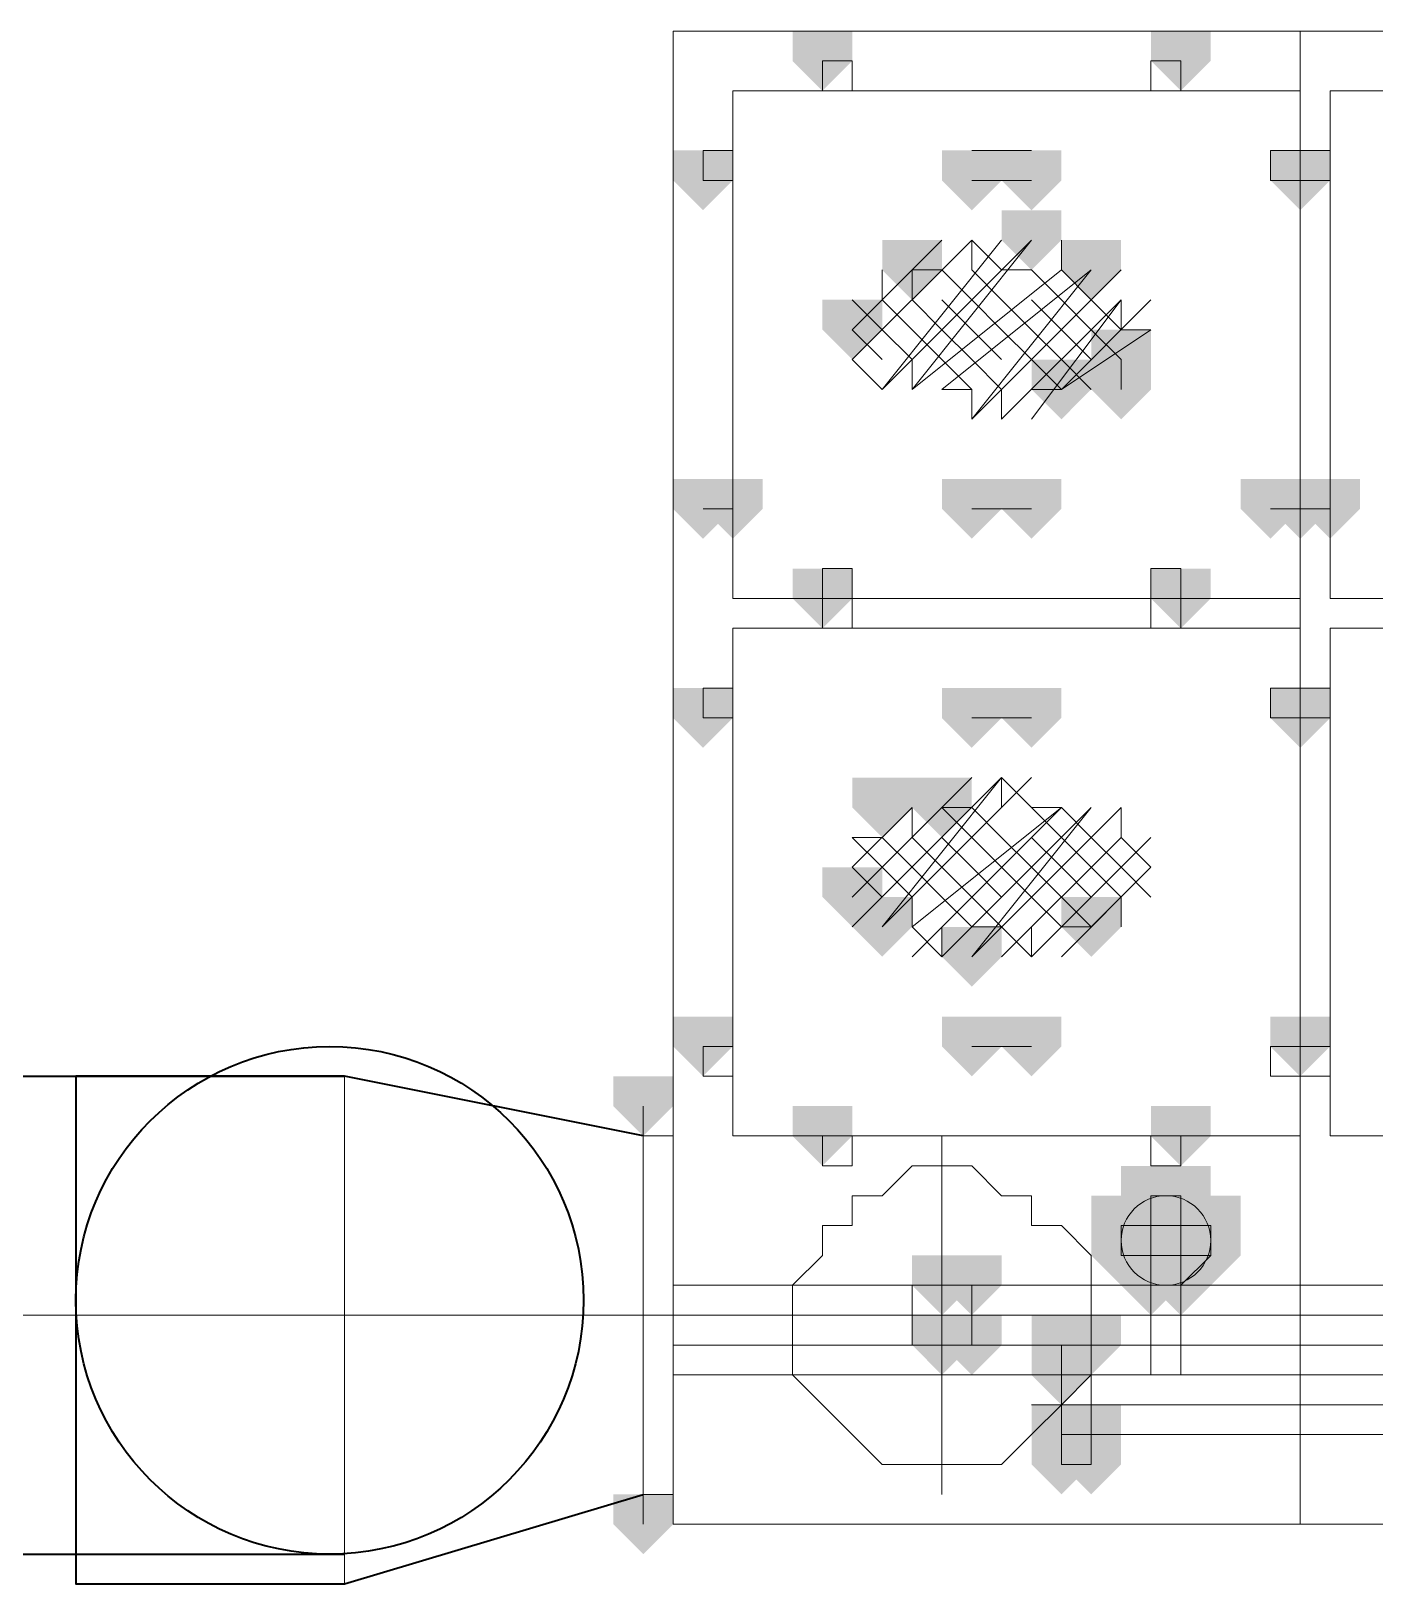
# Model space of a CAD drawing. Header units: millimetres. Extents: x 2315 to 4619, y 1334 to 1897.
# Drawn here: x 3800.874 to 3803.623, y 1516.836 to 1520.012 of the extents above; entities that cross this region are included whole.
import ezdxf

# ---------------------------------------------------------------- set-up
doc = ezdxf.new("R2010")
doc.units = ezdxf.units.MM
for name, color, linetype in [('PDF_3中心线层', 1, 'Continuous'), ('PDF_4虚线层', 2, 'Continuous'), ('PDF_5剖面线层', 2, 'Continuous'), ('PDF_中心线层', 1, 'Continuous'), ('PDF_剖面线层', 4, 'Continuous'), ('PDF_粗实线层', 7, 'Continuous'), ('PDF_细实线层', 7, 'Continuous')]:
    doc.layers.add(name, color=color, linetype=linetype)

msp = doc.modelspace()

# ---------------------------------------------------------------- hatches: boundary and pattern name
at = {"layer": 'PDF_3中心线层', "transparency": 33554559}
for points in [[(3803.2257, 1520.0125), (3803.1646, 1520.0125), (3803.1646, 1519.9514), (3803.2257, 1519.8903), (3803.2868, 1519.9514), (3803.2868, 1520.0125)], [(3803.2257, 1520.0125), (3803.1646, 1520.0125), (3803.1646, 1519.9514), (3803.2257, 1519.8903), (3803.2868, 1519.9514), (3803.2868, 1520.0125)], [(3803.47, 1519.7682), (3803.4089, 1519.7682), (3803.4089, 1519.7071), (3803.47, 1519.646), (3803.5311, 1519.7071), (3803.5311, 1519.7682)], [(3803.47, 1519.7682), (3803.4089, 1519.7682), (3803.4089, 1519.7071), (3803.47, 1519.646), (3803.5311, 1519.7071), (3803.5311, 1519.7682)], [(3802.2484, 1519.0963), (3802.1873, 1519.0963), (3802.1873, 1519.0352), (3802.2484, 1518.9741), (3802.3095, 1519.0352), (3802.3095, 1519.0963)], [(3802.2484, 1519.0963), (3802.1873, 1519.0963), (3802.1873, 1519.0352), (3802.2484, 1518.9741), (3802.3095, 1519.0352), (3802.3095, 1519.0963)], [(3803.47, 1519.0963), (3803.4089, 1519.0963), (3803.4089, 1519.0352), (3803.47, 1518.9741), (3803.5311, 1519.0352), (3803.5311, 1519.0963)], [(3803.47, 1519.0963), (3803.4089, 1519.0963), (3803.4089, 1519.0352), (3803.47, 1518.9741), (3803.5311, 1519.0352), (3803.5311, 1519.0963)], [(3803.47, 1519.0963), (3803.4089, 1519.0963), (3803.4089, 1519.0352), (3803.47, 1518.9741), (3803.5311, 1519.0352), (3803.5311, 1519.0963)], [(3803.47, 1519.0963), (3803.4089, 1519.0963), (3803.4089, 1519.0352), (3803.47, 1518.9741), (3803.5311, 1519.0352), (3803.5311, 1519.0963)], [(3803.2257, 1518.913), (3803.1646, 1518.913), (3803.1646, 1518.8519), (3803.2257, 1518.7909), (3803.2868, 1518.8519), (3803.2868, 1518.913)], [(3803.2257, 1518.913), (3803.1646, 1518.913), (3803.1646, 1518.8519), (3803.2257, 1518.7909), (3803.2868, 1518.8519), (3803.2868, 1518.913)], [(3802.2484, 1518.6687), (3802.1873, 1518.6687), (3802.1873, 1518.6076), (3802.2484, 1518.5465), (3802.3095, 1518.6076), (3802.3095, 1518.6687)], [(3802.2484, 1518.6687), (3802.1873, 1518.6687), (3802.1873, 1518.6076), (3802.2484, 1518.5465), (3802.3095, 1518.6076), (3802.3095, 1518.6687)], [(3802.2484, 1518.6687), (3802.1873, 1518.6687), (3802.1873, 1518.6076), (3802.2484, 1518.5465), (3802.3095, 1518.6076), (3802.3095, 1518.6687)], [(3802.2484, 1518.6687), (3802.1873, 1518.6687), (3802.1873, 1518.6076), (3802.2484, 1518.5465), (3802.3095, 1518.6076), (3802.3095, 1518.6687)], [(3803.47, 1518.6687), (3803.4089, 1518.6687), (3803.4089, 1518.6076), (3803.47, 1518.5465), (3803.5311, 1518.6076), (3803.5311, 1518.6687)], [(3803.47, 1518.6687), (3803.4089, 1518.6687), (3803.4089, 1518.6076), (3803.47, 1518.5465), (3803.5311, 1518.6076), (3803.5311, 1518.6687)], [(3803.47, 1518.6687), (3803.4089, 1518.6687), (3803.4089, 1518.6076), (3803.47, 1518.5465), (3803.5311, 1518.6076), (3803.5311, 1518.6687)], [(3803.47, 1518.6687), (3803.4089, 1518.6687), (3803.4089, 1518.6076), (3803.47, 1518.5465), (3803.5311, 1518.6076), (3803.5311, 1518.6687)], [(3803.47, 1517.9968), (3803.4089, 1517.9968), (3803.4089, 1517.9357), (3803.47, 1517.8746), (3803.5311, 1517.9357), (3803.5311, 1517.9968)], [(3803.47, 1517.9968), (3803.4089, 1517.9968), (3803.4089, 1517.9357), (3803.47, 1517.8746), (3803.5311, 1517.9357), (3803.5311, 1517.9968)], [(3803.2257, 1517.8136), (3803.1646, 1517.8136), (3803.1646, 1517.7525), (3803.2257, 1517.6914), (3803.2868, 1517.7525), (3803.2868, 1517.8136)], [(3803.2257, 1517.8136), (3803.1646, 1517.8136), (3803.1646, 1517.7525), (3803.2257, 1517.6914), (3803.2868, 1517.7525), (3803.2868, 1517.8136)]]:
    msp.add_hatch(color=256, dxfattribs=at).paths.add_polyline_path(points)
at = {"layer": 'PDF_4虚线层', "transparency": 33554559}
msp.add_hatch(color=256, dxfattribs=at).paths.add_polyline_path([(3803.2257, 1517.5692), (3803.1646, 1517.5692), (3803.1646, 1517.5082), (3803.2257, 1517.4471), (3803.2868, 1517.5082), (3803.2868, 1517.5692)])
at = {"layer": 'PDF_5剖面线层', "transparency": 33554559}
for points in [[(3802.9203, 1519.646), (3802.8592, 1519.646), (3802.8592, 1519.5849), (3802.9203, 1519.5238), (3802.9814, 1519.5849), (3802.9814, 1519.646)], [(3802.676, 1519.5849), (3802.6149, 1519.5849), (3802.6149, 1519.5238), (3802.676, 1519.4628), (3802.737, 1519.5238), (3802.737, 1519.5849)], [(3803.0424, 1519.5849), (3802.9814, 1519.5849), (3802.9814, 1519.5238), (3803.0424, 1519.4628), (3803.1035, 1519.5238), (3803.1035, 1519.5849)], [(3802.5538, 1519.4628), (3802.4927, 1519.4628), (3802.4927, 1519.4017), (3802.5538, 1519.3406), (3802.6149, 1519.4017), (3802.6149, 1519.4628)], [(3803.1035, 1519.4017), (3803.0424, 1519.4017), (3803.0424, 1519.3406), (3803.1035, 1519.2795), (3803.1646, 1519.3406), (3803.1646, 1519.4017)], [(3802.9814, 1519.3406), (3802.9203, 1519.3406), (3802.9203, 1519.2795), (3802.9814, 1519.2184), (3803.0424, 1519.2795), (3803.0424, 1519.3406)], [(3803.1035, 1519.3406), (3803.0424, 1519.3406), (3803.0424, 1519.2795), (3803.1035, 1519.2184), (3803.1646, 1519.2795), (3803.1646, 1519.3406)], [(3802.6149, 1518.4855), (3802.5538, 1518.4855), (3802.5538, 1518.4244), (3802.6149, 1518.3633), (3802.676, 1518.4244), (3802.676, 1518.4855)], [(3802.737, 1518.4855), (3802.676, 1518.4855), (3802.676, 1518.4244), (3802.737, 1518.3633), (3802.7981, 1518.4244), (3802.7981, 1518.4855)], [(3802.5538, 1518.3022), (3802.4927, 1518.3022), (3802.4927, 1518.2411), (3802.5538, 1518.1801), (3802.6149, 1518.2411), (3802.6149, 1518.3022)], [(3802.6149, 1518.2411), (3802.5538, 1518.2411), (3802.5538, 1518.1801), (3802.6149, 1518.119), (3802.676, 1518.1801), (3802.676, 1518.2411)], [(3803.0424, 1518.2411), (3802.9814, 1518.2411), (3802.9814, 1518.1801), (3803.0424, 1518.119), (3803.1035, 1518.1801), (3803.1035, 1518.2411)], [(3802.7981, 1518.1801), (3802.737, 1518.1801), (3802.737, 1518.119), (3802.7981, 1518.0579), (3802.8592, 1518.119), (3802.8592, 1518.1801)]]:
    msp.add_hatch(color=256, dxfattribs=at).paths.add_polyline_path(points)
at = {"layer": 'PDF_剖面线层', "transparency": 33554559}
for points in [[(3803.0424, 1517.386), (3802.9814, 1517.386), (3802.9814, 1517.3249), (3803.0424, 1517.2638), (3803.1035, 1517.3249), (3803.1035, 1517.386)], [(3803.0424, 1517.386), (3802.9814, 1517.386), (3802.9814, 1517.3249), (3803.0424, 1517.2638), (3803.1035, 1517.3249), (3803.1035, 1517.386)], [(3803.0424, 1517.2028), (3802.9814, 1517.2028), (3802.9814, 1517.1417), (3803.0424, 1517.0806), (3803.1035, 1517.1417), (3803.1035, 1517.2028)], [(3803.0424, 1517.1417), (3802.9814, 1517.1417), (3802.9814, 1517.0806), (3803.0424, 1517.0195), (3803.1035, 1517.0806), (3803.1035, 1517.1417)]]:
    msp.add_hatch(color=256, dxfattribs=at).paths.add_polyline_path(points)
at = {"layer": 'PDF_细实线层', "transparency": 33554559}
for points in [[(3802.4927, 1520.0125), (3802.4316, 1520.0125), (3802.4316, 1519.9514), (3802.4927, 1519.8903), (3802.5538, 1519.9514), (3802.5538, 1520.0125)], [(3803.2257, 1520.0125), (3803.1646, 1520.0125), (3803.1646, 1519.9514), (3803.2257, 1519.8903), (3803.2868, 1519.9514), (3803.2868, 1520.0125)], [(3802.2484, 1519.7682), (3802.1873, 1519.7682), (3802.1873, 1519.7071), (3802.2484, 1519.646), (3802.3095, 1519.7071), (3802.3095, 1519.7682)], [(3802.7981, 1519.7682), (3802.737, 1519.7682), (3802.737, 1519.7071), (3802.7981, 1519.646), (3802.8592, 1519.7071), (3802.8592, 1519.7682)], [(3802.9203, 1519.7682), (3802.8592, 1519.7682), (3802.8592, 1519.7071), (3802.9203, 1519.646), (3802.9814, 1519.7071), (3802.9814, 1519.7682)], [(3803.47, 1519.7682), (3803.4089, 1519.7682), (3803.4089, 1519.7071), (3803.47, 1519.646), (3803.5311, 1519.7071), (3803.5311, 1519.7682)], [(3802.2484, 1519.0963), (3802.1873, 1519.0963), (3802.1873, 1519.0352), (3802.2484, 1518.9741), (3802.3095, 1519.0352), (3802.3095, 1519.0963)], [(3802.2484, 1519.0963), (3802.1873, 1519.0963), (3802.1873, 1519.0352), (3802.2484, 1518.9741), (3802.3095, 1519.0352), (3802.3095, 1519.0963)], [(3802.3095, 1519.0963), (3802.2484, 1519.0963), (3802.2484, 1519.0352), (3802.3095, 1518.9741), (3802.3706, 1519.0352), (3802.3706, 1519.0963)], [(3802.7981, 1519.0963), (3802.737, 1519.0963), (3802.737, 1519.0352), (3802.7981, 1518.9741), (3802.8592, 1519.0352), (3802.8592, 1519.0963)], [(3802.9203, 1519.0963), (3802.8592, 1519.0963), (3802.8592, 1519.0352), (3802.9203, 1518.9741), (3802.9814, 1519.0352), (3802.9814, 1519.0963)], [(3803.4089, 1519.0963), (3803.3479, 1519.0963), (3803.3479, 1519.0352), (3803.4089, 1518.9741), (3803.47, 1519.0352), (3803.47, 1519.0963)], [(3803.4089, 1519.0963), (3803.3479, 1519.0963), (3803.3479, 1519.0352), (3803.4089, 1518.9741), (3803.47, 1519.0352), (3803.47, 1519.0963)], [(3803.47, 1519.0963), (3803.4089, 1519.0963), (3803.4089, 1519.0352), (3803.47, 1518.9741), (3803.5311, 1519.0352), (3803.5311, 1519.0963)], [(3803.5311, 1519.0963), (3803.47, 1519.0963), (3803.47, 1519.0352), (3803.5311, 1518.9741), (3803.5922, 1519.0352), (3803.5922, 1519.0963)], [(3803.5311, 1519.0963), (3803.47, 1519.0963), (3803.47, 1519.0352), (3803.5311, 1518.9741), (3803.5922, 1519.0352), (3803.5922, 1519.0963)], [(3802.4927, 1518.913), (3802.4316, 1518.913), (3802.4316, 1518.8519), (3802.4927, 1518.7909), (3802.5538, 1518.8519), (3802.5538, 1518.913)], [(3803.2257, 1518.913), (3803.1646, 1518.913), (3803.1646, 1518.8519), (3803.2257, 1518.7909), (3803.2868, 1518.8519), (3803.2868, 1518.913)], [(3802.2484, 1518.6687), (3802.1873, 1518.6687), (3802.1873, 1518.6076), (3802.2484, 1518.5465), (3802.3095, 1518.6076), (3802.3095, 1518.6687)], [(3802.2484, 1518.6687), (3802.1873, 1518.6687), (3802.1873, 1518.6076), (3802.2484, 1518.5465), (3802.3095, 1518.6076), (3802.3095, 1518.6687)], [(3802.7981, 1518.6687), (3802.737, 1518.6687), (3802.737, 1518.6076), (3802.7981, 1518.5465), (3802.8592, 1518.6076), (3802.8592, 1518.6687)], [(3802.9203, 1518.6687), (3802.8592, 1518.6687), (3802.8592, 1518.6076), (3802.9203, 1518.5465), (3802.9814, 1518.6076), (3802.9814, 1518.6687)], [(3803.47, 1518.6687), (3803.4089, 1518.6687), (3803.4089, 1518.6076), (3803.47, 1518.5465), (3803.5311, 1518.6076), (3803.5311, 1518.6687)], [(3802.2484, 1517.9968), (3802.1873, 1517.9968), (3802.1873, 1517.9357), (3802.2484, 1517.8746), (3802.3095, 1517.9357), (3802.3095, 1517.9968)], [(3802.7981, 1517.9968), (3802.737, 1517.9968), (3802.737, 1517.9357), (3802.7981, 1517.8746), (3802.8592, 1517.9357), (3802.8592, 1517.9968)], [(3802.9203, 1517.9968), (3802.8592, 1517.9968), (3802.8592, 1517.9357), (3802.9203, 1517.8746), (3802.9814, 1517.9357), (3802.9814, 1517.9968)], [(3803.47, 1517.9968), (3803.4089, 1517.9968), (3803.4089, 1517.9357), (3803.47, 1517.8746), (3803.5311, 1517.9357), (3803.5311, 1517.9968)], [(3802.1262, 1517.8746), (3802.0651, 1517.8746), (3802.0651, 1517.8136), (3802.1262, 1517.7525), (3802.1873, 1517.8136), (3802.1873, 1517.8746)], [(3802.1262, 1517.8746), (3802.0651, 1517.8746), (3802.0651, 1517.8136), (3802.1262, 1517.7525), (3802.1873, 1517.8136), (3802.1873, 1517.8746)], [(3802.4927, 1517.8136), (3802.4316, 1517.8136), (3802.4316, 1517.7525), (3802.4927, 1517.6914), (3802.5538, 1517.7525), (3802.5538, 1517.8136)], [(3803.2257, 1517.8136), (3803.1646, 1517.8136), (3803.1646, 1517.7525), (3803.2257, 1517.6914), (3803.2868, 1517.7525), (3803.2868, 1517.8136)], [(3803.1646, 1517.6914), (3803.1035, 1517.6914), (3803.1035, 1517.6303), (3803.1646, 1517.5692), (3803.2257, 1517.6303), (3803.2257, 1517.6914)], [(3803.2257, 1517.6914), (3803.1646, 1517.6914), (3803.1646, 1517.6303), (3803.2257, 1517.5692), (3803.2868, 1517.6303), (3803.2868, 1517.6914)], [(3803.2257, 1517.6914), (3803.1646, 1517.6914), (3803.1646, 1517.6303), (3803.2257, 1517.5692), (3803.2868, 1517.6303), (3803.2868, 1517.6914)], [(3803.2257, 1517.6914), (3803.1646, 1517.6914), (3803.1646, 1517.6303), (3803.2257, 1517.5692), (3803.2868, 1517.6303), (3803.2868, 1517.6914)], [(3803.2257, 1517.6914), (3803.1646, 1517.6914), (3803.1646, 1517.6303), (3803.2257, 1517.5692), (3803.2868, 1517.6303), (3803.2868, 1517.6914)], [(3803.1035, 1517.6303), (3803.0424, 1517.6303), (3803.0424, 1517.5692), (3803.1035, 1517.5082), (3803.1646, 1517.5692), (3803.1646, 1517.6303)], [(3803.1035, 1517.6303), (3803.0424, 1517.6303), (3803.0424, 1517.5692), (3803.1035, 1517.5082), (3803.1646, 1517.5692), (3803.1646, 1517.6303)], [(3803.1035, 1517.6303), (3803.0424, 1517.6303), (3803.0424, 1517.5692), (3803.1035, 1517.5082), (3803.1646, 1517.5692), (3803.1646, 1517.6303)], [(3803.1035, 1517.6303), (3803.0424, 1517.6303), (3803.0424, 1517.5692), (3803.1035, 1517.5082), (3803.1646, 1517.5692), (3803.1646, 1517.6303)], [(3803.1646, 1517.6303), (3803.1035, 1517.6303), (3803.1035, 1517.5692), (3803.1646, 1517.5082), (3803.2257, 1517.5692), (3803.2257, 1517.6303)], [(3803.2868, 1517.6303), (3803.2257, 1517.6303), (3803.2257, 1517.5692), (3803.2868, 1517.5082), (3803.3479, 1517.5692), (3803.3479, 1517.6303)], [(3803.2868, 1517.6303), (3803.2257, 1517.6303), (3803.2257, 1517.5692), (3803.2868, 1517.5082), (3803.3479, 1517.5692), (3803.3479, 1517.6303)], [(3803.2868, 1517.6303), (3803.2257, 1517.6303), (3803.2257, 1517.5692), (3803.2868, 1517.5082), (3803.3479, 1517.5692), (3803.3479, 1517.6303)], [(3803.2868, 1517.6303), (3803.2257, 1517.6303), (3803.2257, 1517.5692), (3803.2868, 1517.5082), (3803.3479, 1517.5692), (3803.3479, 1517.6303)], [(3803.2868, 1517.6303), (3803.2257, 1517.6303), (3803.2257, 1517.5692), (3803.2868, 1517.5082), (3803.3479, 1517.5692), (3803.3479, 1517.6303)], [(3803.2868, 1517.6303), (3803.2257, 1517.6303), (3803.2257, 1517.5692), (3803.2868, 1517.5082), (3803.3479, 1517.5692), (3803.3479, 1517.6303)], [(3803.2868, 1517.6303), (3803.2257, 1517.6303), (3803.2257, 1517.5692), (3803.2868, 1517.5082), (3803.3479, 1517.5692), (3803.3479, 1517.6303)], [(3803.1035, 1517.5692), (3803.0424, 1517.5692), (3803.0424, 1517.5082), (3803.1035, 1517.4471), (3803.1646, 1517.5082), (3803.1646, 1517.5692)], [(3803.1035, 1517.5692), (3803.0424, 1517.5692), (3803.0424, 1517.5082), (3803.1035, 1517.4471), (3803.1646, 1517.5082), (3803.1646, 1517.5692)], [(3803.1035, 1517.5692), (3803.0424, 1517.5692), (3803.0424, 1517.5082), (3803.1035, 1517.4471), (3803.1646, 1517.5082), (3803.1646, 1517.5692)], [(3803.1035, 1517.5692), (3803.0424, 1517.5692), (3803.0424, 1517.5082), (3803.1035, 1517.4471), (3803.1646, 1517.5082), (3803.1646, 1517.5692)], [(3803.1646, 1517.5692), (3803.1035, 1517.5692), (3803.1035, 1517.5082), (3803.1646, 1517.4471), (3803.2257, 1517.5082), (3803.2257, 1517.5692)], [(3803.1646, 1517.5692), (3803.1035, 1517.5692), (3803.1035, 1517.5082), (3803.1646, 1517.4471), (3803.2257, 1517.5082), (3803.2257, 1517.5692)], [(3803.1646, 1517.5692), (3803.1035, 1517.5692), (3803.1035, 1517.5082), (3803.1646, 1517.4471), (3803.2257, 1517.5082), (3803.2257, 1517.5692)], [(3803.2257, 1517.5692), (3803.1646, 1517.5692), (3803.1646, 1517.5082), (3803.2257, 1517.4471), (3803.2868, 1517.5082), (3803.2868, 1517.5692)], [(3803.2257, 1517.5692), (3803.1646, 1517.5692), (3803.1646, 1517.5082), (3803.2257, 1517.4471), (3803.2868, 1517.5082), (3803.2868, 1517.5692)], [(3803.2257, 1517.5692), (3803.1646, 1517.5692), (3803.1646, 1517.5082), (3803.2257, 1517.4471), (3803.2868, 1517.5082), (3803.2868, 1517.5692)], [(3803.2257, 1517.5692), (3803.1646, 1517.5692), (3803.1646, 1517.5082), (3803.2257, 1517.4471), (3803.2868, 1517.5082), (3803.2868, 1517.5692)], [(3803.2257, 1517.5692), (3803.1646, 1517.5692), (3803.1646, 1517.5082), (3803.2257, 1517.4471), (3803.2868, 1517.5082), (3803.2868, 1517.5692)], [(3803.2257, 1517.5692), (3803.1646, 1517.5692), (3803.1646, 1517.5082), (3803.2257, 1517.4471), (3803.2868, 1517.5082), (3803.2868, 1517.5692)], [(3803.2868, 1517.5692), (3803.2257, 1517.5692), (3803.2257, 1517.5082), (3803.2868, 1517.4471), (3803.3479, 1517.5082), (3803.3479, 1517.5692)], [(3803.2868, 1517.5692), (3803.2257, 1517.5692), (3803.2257, 1517.5082), (3803.2868, 1517.4471), (3803.3479, 1517.5082), (3803.3479, 1517.5692)], [(3803.2868, 1517.5692), (3803.2257, 1517.5692), (3803.2257, 1517.5082), (3803.2868, 1517.4471), (3803.3479, 1517.5082), (3803.3479, 1517.5692)], [(3803.2868, 1517.5692), (3803.2257, 1517.5692), (3803.2257, 1517.5082), (3803.2868, 1517.4471), (3803.3479, 1517.5082), (3803.3479, 1517.5692)], [(3803.2868, 1517.5692), (3803.2257, 1517.5692), (3803.2257, 1517.5082), (3803.2868, 1517.4471), (3803.3479, 1517.5082), (3803.3479, 1517.5692)], [(3803.2868, 1517.5692), (3803.2257, 1517.5692), (3803.2257, 1517.5082), (3803.2868, 1517.4471), (3803.3479, 1517.5082), (3803.3479, 1517.5692)], [(3803.2868, 1517.5692), (3803.2257, 1517.5692), (3803.2257, 1517.5082), (3803.2868, 1517.4471), (3803.3479, 1517.5082), (3803.3479, 1517.5692)], [(3802.737, 1517.5082), (3802.676, 1517.5082), (3802.676, 1517.4471), (3802.737, 1517.386), (3802.7981, 1517.4471), (3802.7981, 1517.5082)], [(3802.7981, 1517.5082), (3802.737, 1517.5082), (3802.737, 1517.4471), (3802.7981, 1517.386), (3802.8592, 1517.4471), (3802.8592, 1517.5082)], [(3803.1646, 1517.5082), (3803.1035, 1517.5082), (3803.1035, 1517.4471), (3803.1646, 1517.386), (3803.2257, 1517.4471), (3803.2257, 1517.5082)], [(3803.1646, 1517.5082), (3803.1035, 1517.5082), (3803.1035, 1517.4471), (3803.1646, 1517.386), (3803.2257, 1517.4471), (3803.2257, 1517.5082)], [(3803.2257, 1517.5082), (3803.1646, 1517.5082), (3803.1646, 1517.4471), (3803.2257, 1517.386), (3803.2868, 1517.4471), (3803.2868, 1517.5082)], [(3803.2257, 1517.5082), (3803.1646, 1517.5082), (3803.1646, 1517.4471), (3803.2257, 1517.386), (3803.2868, 1517.4471), (3803.2868, 1517.5082)], [(3803.2257, 1517.5082), (3803.1646, 1517.5082), (3803.1646, 1517.4471), (3803.2257, 1517.386), (3803.2868, 1517.4471), (3803.2868, 1517.5082)], [(3803.2257, 1517.5082), (3803.1646, 1517.5082), (3803.1646, 1517.4471), (3803.2257, 1517.386), (3803.2868, 1517.4471), (3803.2868, 1517.5082)], [(3803.2257, 1517.5082), (3803.1646, 1517.5082), (3803.1646, 1517.4471), (3803.2257, 1517.386), (3803.2868, 1517.4471), (3803.2868, 1517.5082)], [(3802.737, 1517.386), (3802.676, 1517.386), (3802.676, 1517.3249), (3802.737, 1517.2638), (3802.7981, 1517.3249), (3802.7981, 1517.386)], [(3802.7981, 1517.386), (3802.737, 1517.386), (3802.737, 1517.3249), (3802.7981, 1517.2638), (3802.8592, 1517.3249), (3802.8592, 1517.386)], [(3802.9814, 1517.386), (3802.9203, 1517.386), (3802.9203, 1517.3249), (3802.9814, 1517.2638), (3803.0424, 1517.3249), (3803.0424, 1517.386)], [(3802.9814, 1517.386), (3802.9203, 1517.386), (3802.9203, 1517.3249), (3802.9814, 1517.2638), (3803.0424, 1517.3249), (3803.0424, 1517.386)], [(3802.9814, 1517.386), (3802.9203, 1517.386), (3802.9203, 1517.3249), (3802.9814, 1517.2638), (3803.0424, 1517.3249), (3803.0424, 1517.386)], [(3802.9814, 1517.386), (3802.9203, 1517.386), (3802.9203, 1517.3249), (3802.9814, 1517.2638), (3803.0424, 1517.3249), (3803.0424, 1517.386)], [(3802.9814, 1517.386), (3802.9203, 1517.386), (3802.9203, 1517.3249), (3802.9814, 1517.2638), (3803.0424, 1517.3249), (3803.0424, 1517.386)], [(3802.9814, 1517.386), (3802.9203, 1517.386), (3802.9203, 1517.3249), (3802.9814, 1517.2638), (3803.0424, 1517.3249), (3803.0424, 1517.386)], [(3802.9814, 1517.386), (3802.9203, 1517.386), (3802.9203, 1517.3249), (3802.9814, 1517.2638), (3803.0424, 1517.3249), (3803.0424, 1517.386)], [(3802.9814, 1517.386), (3802.9203, 1517.386), (3802.9203, 1517.3249), (3802.9814, 1517.2638), (3803.0424, 1517.3249), (3803.0424, 1517.386)], [(3802.9814, 1517.386), (3802.9203, 1517.386), (3802.9203, 1517.3249), (3802.9814, 1517.2638), (3803.0424, 1517.3249), (3803.0424, 1517.386)], [(3802.9814, 1517.386), (3802.9203, 1517.386), (3802.9203, 1517.3249), (3802.9814, 1517.2638), (3803.0424, 1517.3249), (3803.0424, 1517.386)], [(3802.9814, 1517.386), (3802.9203, 1517.386), (3802.9203, 1517.3249), (3802.9814, 1517.2638), (3803.0424, 1517.3249), (3803.0424, 1517.386)], [(3802.9814, 1517.386), (3802.9203, 1517.386), (3802.9203, 1517.3249), (3802.9814, 1517.2638), (3803.0424, 1517.3249), (3803.0424, 1517.386)], [(3802.9814, 1517.386), (3802.9203, 1517.386), (3802.9203, 1517.3249), (3802.9814, 1517.2638), (3803.0424, 1517.3249), (3803.0424, 1517.386)], [(3802.9814, 1517.386), (3802.9203, 1517.386), (3802.9203, 1517.3249), (3802.9814, 1517.2638), (3803.0424, 1517.3249), (3803.0424, 1517.386)], [(3802.9814, 1517.386), (3802.9203, 1517.386), (3802.9203, 1517.3249), (3802.9814, 1517.2638), (3803.0424, 1517.3249), (3803.0424, 1517.386)], [(3802.9814, 1517.386), (3802.9203, 1517.386), (3802.9203, 1517.3249), (3802.9814, 1517.2638), (3803.0424, 1517.3249), (3803.0424, 1517.386)], [(3802.9814, 1517.386), (3802.9203, 1517.386), (3802.9203, 1517.3249), (3802.9814, 1517.2638), (3803.0424, 1517.3249), (3803.0424, 1517.386)], [(3802.9814, 1517.386), (3802.9203, 1517.386), (3802.9203, 1517.3249), (3802.9814, 1517.2638), (3803.0424, 1517.3249), (3803.0424, 1517.386)], [(3802.9814, 1517.386), (3802.9203, 1517.386), (3802.9203, 1517.3249), (3802.9814, 1517.2638), (3803.0424, 1517.3249), (3803.0424, 1517.386)], [(3802.9814, 1517.386), (3802.9203, 1517.386), (3802.9203, 1517.3249), (3802.9814, 1517.2638), (3803.0424, 1517.3249), (3803.0424, 1517.386)], [(3802.9814, 1517.386), (3802.9203, 1517.386), (3802.9203, 1517.3249), (3802.9814, 1517.2638), (3803.0424, 1517.3249), (3803.0424, 1517.386)], [(3802.9814, 1517.386), (3802.9203, 1517.386), (3802.9203, 1517.3249), (3802.9814, 1517.2638), (3803.0424, 1517.3249), (3803.0424, 1517.386)], [(3802.9814, 1517.386), (3802.9203, 1517.386), (3802.9203, 1517.3249), (3802.9814, 1517.2638), (3803.0424, 1517.3249), (3803.0424, 1517.386)], [(3802.9814, 1517.386), (3802.9203, 1517.386), (3802.9203, 1517.3249), (3802.9814, 1517.2638), (3803.0424, 1517.3249), (3803.0424, 1517.386)], [(3802.9814, 1517.386), (3802.9203, 1517.386), (3802.9203, 1517.3249), (3802.9814, 1517.2638), (3803.0424, 1517.3249), (3803.0424, 1517.386)], [(3802.9814, 1517.386), (3802.9203, 1517.386), (3802.9203, 1517.3249), (3802.9814, 1517.2638), (3803.0424, 1517.3249), (3803.0424, 1517.386)], [(3802.9814, 1517.386), (3802.9203, 1517.386), (3802.9203, 1517.3249), (3802.9814, 1517.2638), (3803.0424, 1517.3249), (3803.0424, 1517.386)], [(3802.9814, 1517.386), (3802.9203, 1517.386), (3802.9203, 1517.3249), (3802.9814, 1517.2638), (3803.0424, 1517.3249), (3803.0424, 1517.386)], [(3802.9814, 1517.386), (3802.9203, 1517.386), (3802.9203, 1517.3249), (3802.9814, 1517.2638), (3803.0424, 1517.3249), (3803.0424, 1517.386)], [(3803.0424, 1517.386), (3802.9814, 1517.386), (3802.9814, 1517.3249), (3803.0424, 1517.2638), (3803.1035, 1517.3249), (3803.1035, 1517.386)], [(3803.0424, 1517.386), (3802.9814, 1517.386), (3802.9814, 1517.3249), (3803.0424, 1517.2638), (3803.1035, 1517.3249), (3803.1035, 1517.386)], [(3803.0424, 1517.386), (3802.9814, 1517.386), (3802.9814, 1517.3249), (3803.0424, 1517.2638), (3803.1035, 1517.3249), (3803.1035, 1517.386)], [(3803.0424, 1517.386), (3802.9814, 1517.386), (3802.9814, 1517.3249), (3803.0424, 1517.2638), (3803.1035, 1517.3249), (3803.1035, 1517.386)], [(3803.0424, 1517.386), (3802.9814, 1517.386), (3802.9814, 1517.3249), (3803.0424, 1517.2638), (3803.1035, 1517.3249), (3803.1035, 1517.386)], [(3803.0424, 1517.386), (3802.9814, 1517.386), (3802.9814, 1517.3249), (3803.0424, 1517.2638), (3803.1035, 1517.3249), (3803.1035, 1517.386)], [(3803.0424, 1517.386), (3802.9814, 1517.386), (3802.9814, 1517.3249), (3803.0424, 1517.2638), (3803.1035, 1517.3249), (3803.1035, 1517.386)], [(3803.0424, 1517.386), (3802.9814, 1517.386), (3802.9814, 1517.3249), (3803.0424, 1517.2638), (3803.1035, 1517.3249), (3803.1035, 1517.386)], [(3803.0424, 1517.386), (3802.9814, 1517.386), (3802.9814, 1517.3249), (3803.0424, 1517.2638), (3803.1035, 1517.3249), (3803.1035, 1517.386)], [(3803.0424, 1517.386), (3802.9814, 1517.386), (3802.9814, 1517.3249), (3803.0424, 1517.2638), (3803.1035, 1517.3249), (3803.1035, 1517.386)], [(3803.0424, 1517.386), (3802.9814, 1517.386), (3802.9814, 1517.3249), (3803.0424, 1517.2638), (3803.1035, 1517.3249), (3803.1035, 1517.386)], [(3803.0424, 1517.386), (3802.9814, 1517.386), (3802.9814, 1517.3249), (3803.0424, 1517.2638), (3803.1035, 1517.3249), (3803.1035, 1517.386)], [(3803.0424, 1517.386), (3802.9814, 1517.386), (3802.9814, 1517.3249), (3803.0424, 1517.2638), (3803.1035, 1517.3249), (3803.1035, 1517.386)], [(3803.0424, 1517.386), (3802.9814, 1517.386), (3802.9814, 1517.3249), (3803.0424, 1517.2638), (3803.1035, 1517.3249), (3803.1035, 1517.386)], [(3803.0424, 1517.386), (3802.9814, 1517.386), (3802.9814, 1517.3249), (3803.0424, 1517.2638), (3803.1035, 1517.3249), (3803.1035, 1517.386)], [(3803.0424, 1517.386), (3802.9814, 1517.386), (3802.9814, 1517.3249), (3803.0424, 1517.2638), (3803.1035, 1517.3249), (3803.1035, 1517.386)], [(3803.0424, 1517.386), (3802.9814, 1517.386), (3802.9814, 1517.3249), (3803.0424, 1517.2638), (3803.1035, 1517.3249), (3803.1035, 1517.386)], [(3803.0424, 1517.386), (3802.9814, 1517.386), (3802.9814, 1517.3249), (3803.0424, 1517.2638), (3803.1035, 1517.3249), (3803.1035, 1517.386)], [(3803.0424, 1517.386), (3802.9814, 1517.386), (3802.9814, 1517.3249), (3803.0424, 1517.2638), (3803.1035, 1517.3249), (3803.1035, 1517.386)], [(3802.9814, 1517.3249), (3802.9203, 1517.3249), (3802.9203, 1517.2638), (3802.9814, 1517.2028), (3803.0424, 1517.2638), (3803.0424, 1517.3249)], [(3802.9814, 1517.3249), (3802.9203, 1517.3249), (3802.9203, 1517.2638), (3802.9814, 1517.2028), (3803.0424, 1517.2638), (3803.0424, 1517.3249)], [(3802.9814, 1517.3249), (3802.9203, 1517.3249), (3802.9203, 1517.2638), (3802.9814, 1517.2028), (3803.0424, 1517.2638), (3803.0424, 1517.3249)], [(3802.9814, 1517.3249), (3802.9203, 1517.3249), (3802.9203, 1517.2638), (3802.9814, 1517.2028), (3803.0424, 1517.2638), (3803.0424, 1517.3249)], [(3802.9814, 1517.3249), (3802.9203, 1517.3249), (3802.9203, 1517.2638), (3802.9814, 1517.2028), (3803.0424, 1517.2638), (3803.0424, 1517.3249)], [(3802.9814, 1517.3249), (3802.9203, 1517.3249), (3802.9203, 1517.2638), (3802.9814, 1517.2028), (3803.0424, 1517.2638), (3803.0424, 1517.3249)], [(3802.9814, 1517.2028), (3802.9203, 1517.2028), (3802.9203, 1517.1417), (3802.9814, 1517.0806), (3803.0424, 1517.1417), (3803.0424, 1517.2028)], [(3802.9814, 1517.2028), (3802.9203, 1517.2028), (3802.9203, 1517.1417), (3802.9814, 1517.0806), (3803.0424, 1517.1417), (3803.0424, 1517.2028)], [(3802.9814, 1517.2028), (3802.9203, 1517.2028), (3802.9203, 1517.1417), (3802.9814, 1517.0806), (3803.0424, 1517.1417), (3803.0424, 1517.2028)], [(3802.9814, 1517.2028), (3802.9203, 1517.2028), (3802.9203, 1517.1417), (3802.9814, 1517.0806), (3803.0424, 1517.1417), (3803.0424, 1517.2028)], [(3802.9814, 1517.2028), (3802.9203, 1517.2028), (3802.9203, 1517.1417), (3802.9814, 1517.0806), (3803.0424, 1517.1417), (3803.0424, 1517.2028)], [(3802.9814, 1517.2028), (3802.9203, 1517.2028), (3802.9203, 1517.1417), (3802.9814, 1517.0806), (3803.0424, 1517.1417), (3803.0424, 1517.2028)], [(3802.9814, 1517.2028), (3802.9203, 1517.2028), (3802.9203, 1517.1417), (3802.9814, 1517.0806), (3803.0424, 1517.1417), (3803.0424, 1517.2028)], [(3802.9814, 1517.2028), (3802.9203, 1517.2028), (3802.9203, 1517.1417), (3802.9814, 1517.0806), (3803.0424, 1517.1417), (3803.0424, 1517.2028)], [(3802.9814, 1517.2028), (3802.9203, 1517.2028), (3802.9203, 1517.1417), (3802.9814, 1517.0806), (3803.0424, 1517.1417), (3803.0424, 1517.2028)], [(3802.9814, 1517.2028), (3802.9203, 1517.2028), (3802.9203, 1517.1417), (3802.9814, 1517.0806), (3803.0424, 1517.1417), (3803.0424, 1517.2028)], [(3802.9814, 1517.2028), (3802.9203, 1517.2028), (3802.9203, 1517.1417), (3802.9814, 1517.0806), (3803.0424, 1517.1417), (3803.0424, 1517.2028)], [(3802.9814, 1517.2028), (3802.9203, 1517.2028), (3802.9203, 1517.1417), (3802.9814, 1517.0806), (3803.0424, 1517.1417), (3803.0424, 1517.2028)], [(3802.9814, 1517.2028), (3802.9203, 1517.2028), (3802.9203, 1517.1417), (3802.9814, 1517.0806), (3803.0424, 1517.1417), (3803.0424, 1517.2028)], [(3802.9814, 1517.2028), (3802.9203, 1517.2028), (3802.9203, 1517.1417), (3802.9814, 1517.0806), (3803.0424, 1517.1417), (3803.0424, 1517.2028)], [(3802.9814, 1517.2028), (3802.9203, 1517.2028), (3802.9203, 1517.1417), (3802.9814, 1517.0806), (3803.0424, 1517.1417), (3803.0424, 1517.2028)], [(3802.9814, 1517.2028), (3802.9203, 1517.2028), (3802.9203, 1517.1417), (3802.9814, 1517.0806), (3803.0424, 1517.1417), (3803.0424, 1517.2028)], [(3802.9814, 1517.2028), (3802.9203, 1517.2028), (3802.9203, 1517.1417), (3802.9814, 1517.0806), (3803.0424, 1517.1417), (3803.0424, 1517.2028)], [(3802.9814, 1517.2028), (3802.9203, 1517.2028), (3802.9203, 1517.1417), (3802.9814, 1517.0806), (3803.0424, 1517.1417), (3803.0424, 1517.2028)], [(3802.9814, 1517.2028), (3802.9203, 1517.2028), (3802.9203, 1517.1417), (3802.9814, 1517.0806), (3803.0424, 1517.1417), (3803.0424, 1517.2028)], [(3802.9814, 1517.2028), (3802.9203, 1517.2028), (3802.9203, 1517.1417), (3802.9814, 1517.0806), (3803.0424, 1517.1417), (3803.0424, 1517.2028)], [(3802.9814, 1517.2028), (3802.9203, 1517.2028), (3802.9203, 1517.1417), (3802.9814, 1517.0806), (3803.0424, 1517.1417), (3803.0424, 1517.2028)], [(3802.9814, 1517.2028), (3802.9203, 1517.2028), (3802.9203, 1517.1417), (3802.9814, 1517.0806), (3803.0424, 1517.1417), (3803.0424, 1517.2028)], [(3802.9814, 1517.2028), (3802.9203, 1517.2028), (3802.9203, 1517.1417), (3802.9814, 1517.0806), (3803.0424, 1517.1417), (3803.0424, 1517.2028)], [(3802.9814, 1517.2028), (3802.9203, 1517.2028), (3802.9203, 1517.1417), (3802.9814, 1517.0806), (3803.0424, 1517.1417), (3803.0424, 1517.2028)], [(3802.9814, 1517.2028), (3802.9203, 1517.2028), (3802.9203, 1517.1417), (3802.9814, 1517.0806), (3803.0424, 1517.1417), (3803.0424, 1517.2028)], [(3802.9814, 1517.2028), (3802.9203, 1517.2028), (3802.9203, 1517.1417), (3802.9814, 1517.0806), (3803.0424, 1517.1417), (3803.0424, 1517.2028)], [(3802.9814, 1517.2028), (3802.9203, 1517.2028), (3802.9203, 1517.1417), (3802.9814, 1517.0806), (3803.0424, 1517.1417), (3803.0424, 1517.2028)], [(3803.0424, 1517.2028), (3802.9814, 1517.2028), (3802.9814, 1517.1417), (3803.0424, 1517.0806), (3803.1035, 1517.1417), (3803.1035, 1517.2028)], [(3803.0424, 1517.2028), (3802.9814, 1517.2028), (3802.9814, 1517.1417), (3803.0424, 1517.0806), (3803.1035, 1517.1417), (3803.1035, 1517.2028)], [(3803.0424, 1517.2028), (3802.9814, 1517.2028), (3802.9814, 1517.1417), (3803.0424, 1517.0806), (3803.1035, 1517.1417), (3803.1035, 1517.2028)], [(3803.0424, 1517.2028), (3802.9814, 1517.2028), (3802.9814, 1517.1417), (3803.0424, 1517.0806), (3803.1035, 1517.1417), (3803.1035, 1517.2028)], [(3803.0424, 1517.2028), (3802.9814, 1517.2028), (3802.9814, 1517.1417), (3803.0424, 1517.0806), (3803.1035, 1517.1417), (3803.1035, 1517.2028)], [(3803.0424, 1517.2028), (3802.9814, 1517.2028), (3802.9814, 1517.1417), (3803.0424, 1517.0806), (3803.1035, 1517.1417), (3803.1035, 1517.2028)], [(3803.0424, 1517.2028), (3802.9814, 1517.2028), (3802.9814, 1517.1417), (3803.0424, 1517.0806), (3803.1035, 1517.1417), (3803.1035, 1517.2028)], [(3803.0424, 1517.2028), (3802.9814, 1517.2028), (3802.9814, 1517.1417), (3803.0424, 1517.0806), (3803.1035, 1517.1417), (3803.1035, 1517.2028)], [(3803.0424, 1517.2028), (3802.9814, 1517.2028), (3802.9814, 1517.1417), (3803.0424, 1517.0806), (3803.1035, 1517.1417), (3803.1035, 1517.2028)], [(3802.9814, 1517.1417), (3802.9203, 1517.1417), (3802.9203, 1517.0806), (3802.9814, 1517.0195), (3803.0424, 1517.0806), (3803.0424, 1517.1417)], [(3802.9814, 1517.1417), (3802.9203, 1517.1417), (3802.9203, 1517.0806), (3802.9814, 1517.0195), (3803.0424, 1517.0806), (3803.0424, 1517.1417)], [(3802.9814, 1517.1417), (3802.9203, 1517.1417), (3802.9203, 1517.0806), (3802.9814, 1517.0195), (3803.0424, 1517.0806), (3803.0424, 1517.1417)], [(3802.9814, 1517.1417), (3802.9203, 1517.1417), (3802.9203, 1517.0806), (3802.9814, 1517.0195), (3803.0424, 1517.0806), (3803.0424, 1517.1417)], [(3802.9814, 1517.1417), (3802.9203, 1517.1417), (3802.9203, 1517.0806), (3802.9814, 1517.0195), (3803.0424, 1517.0806), (3803.0424, 1517.1417)], [(3803.0424, 1517.1417), (3802.9814, 1517.1417), (3802.9814, 1517.0806), (3803.0424, 1517.0195), (3803.1035, 1517.0806), (3803.1035, 1517.1417)], [(3803.0424, 1517.1417), (3802.9814, 1517.1417), (3802.9814, 1517.0806), (3803.0424, 1517.0195), (3803.1035, 1517.0806), (3803.1035, 1517.1417)], [(3803.0424, 1517.1417), (3802.9814, 1517.1417), (3802.9814, 1517.0806), (3803.0424, 1517.0195), (3803.1035, 1517.0806), (3803.1035, 1517.1417)], [(3803.0424, 1517.1417), (3802.9814, 1517.1417), (3802.9814, 1517.0806), (3803.0424, 1517.0195), (3803.1035, 1517.0806), (3803.1035, 1517.1417)], [(3803.0424, 1517.1417), (3802.9814, 1517.1417), (3802.9814, 1517.0806), (3803.0424, 1517.0195), (3803.1035, 1517.0806), (3803.1035, 1517.1417)], [(3802.1262, 1517.0195), (3802.0651, 1517.0195), (3802.0651, 1516.9584), (3802.1262, 1516.8973), (3802.1873, 1516.9584), (3802.1873, 1517.0195)], [(3802.1262, 1517.0195), (3802.0651, 1517.0195), (3802.0651, 1516.9584), (3802.1262, 1516.8973), (3802.1873, 1516.9584), (3802.1873, 1517.0195)]]:
    msp.add_hatch(color=256, dxfattribs=at).paths.add_polyline_path(points)

# ---------------------------------------------------------------- linework, layer by layer
at = {"layer": 'PDF_3中心线层', "lineweight": 18}
for points in [[(3802.4927, 1519.9514), (3802.4927, 1519.8903), (3802.4927, 1519.9514), (3802.5538, 1519.9514)], [(3803.2257, 1519.9514), (3803.2257, 1519.8903)], [(3802.2484, 1519.7071), (3802.3095, 1519.7071), (3802.2484, 1519.7071), (3802.2484, 1519.7682)], [(3803.47, 1519.7682), (3803.47, 1519.7071)], [(3802.2484, 1519.0352), (3802.3095, 1519.0352)], [(3802.4927, 1518.7909), (3802.4927, 1518.8519), (3802.5538, 1518.8519), (3802.4927, 1518.8519)], [(3803.2257, 1518.7909), (3803.2257, 1518.8519)], [(3802.2484, 1518.6076), (3802.3095, 1518.6076)], [(3802.2484, 1518.6076), (3802.3095, 1518.6076)], [(3802.2484, 1517.9357), (3802.2484, 1517.8746), (3802.2484, 1517.9357), (3802.3095, 1517.9357)], [(3803.47, 1517.9357), (3803.47, 1517.8746)], [(3802.4927, 1517.6914), (3802.4927, 1517.7525), (3802.5538, 1517.7525), (3802.4927, 1517.7525)], [(3803.2257, 1517.6914), (3803.2257, 1517.7525)], [(3803.2257, 1517.6303), (3803.1646, 1517.6303), (3803.1646, 1517.5692), (3803.1035, 1517.5692), (3803.1035, 1517.5082), (3803.1646, 1517.5082), (3803.1646, 1517.4471), (3803.2257, 1517.4471), (3803.2868, 1517.5082), (3803.2868, 1517.5692), (3803.2257, 1517.5692)], [(3802.737, 1517.4471), (3802.7981, 1517.4471), (3802.7981, 1517.3249), (3802.737, 1517.3249)]]:
    msp.add_lwpolyline(points, close=True, dxfattribs=at)
for points in [[(3802.737, 1517.7525), (3802.737, 1517.0195)], [(3803.2257, 1517.6303), (3803.2257, 1517.2638)], [(3803.2868, 1517.5082), (3803.1035, 1517.5082)], [(3803.2257, 1517.5082), (3803.1646, 1517.5082)], [(3798.3392, 1517.386), (3803.1035, 1517.386)], [(3802.9203, 1517.2028), (3810.983, 1517.2028), (3811.0441, 1517.2028), (3811.0441, 1517.2638), (3811.1052, 1517.2638), (3811.1052, 1517.3249), (3811.1052, 1517.386)], [(3802.9814, 1517.3249), (3803.0424, 1517.3249)], [(3802.9814, 1517.1417), (3803.0424, 1517.1417)]]:
    msp.add_lwpolyline(points, dxfattribs=at)
at = {"layer": 'PDF_4虚线层', "lineweight": 18}
for points in [[(3803.47, 1520.0125), (3803.47, 1516.9584)], [(3802.1873, 1517.386), (3810.8608, 1517.386)], [(3802.1873, 1517.3249), (3810.8608, 1517.3249)]]:
    msp.add_lwpolyline(points, dxfattribs=at)
msp.add_lwpolyline([(3802.737, 1517.6914), (3802.676, 1517.6914), (3802.6149, 1517.6303), (3802.5538, 1517.6303), (3802.5538, 1517.5692), (3802.4927, 1517.5692), (3802.4927, 1517.5082), (3802.4316, 1517.4471), (3802.4316, 1517.386), (3802.4316, 1517.3249), (3802.4316, 1517.2638), (3802.4927, 1517.2028), (3802.5538, 1517.1417), (3802.6149, 1517.0806), (3802.676, 1517.0806), (3802.737, 1517.0806), (3802.7981, 1517.0806), (3802.8592, 1517.0806), (3802.9203, 1517.1417), (3802.9814, 1517.2028), (3803.0424, 1517.2638), (3803.0424, 1517.3249), (3803.0424, 1517.386), (3803.0424, 1517.4471), (3803.0424, 1517.5082), (3802.9814, 1517.5692), (3802.9203, 1517.5692), (3802.9203, 1517.6303), (3802.8592, 1517.6303), (3802.7981, 1517.6914)], close=True, dxfattribs=at)
at = {"layer": 'PDF_5剖面线层', "lineweight": 13}
for points in [[(3802.9203, 1519.2184), (3803.1035, 1519.4628), (3802.8592, 1519.2184), (3802.8592, 1519.2795), (3802.7981, 1519.3406), (3802.737, 1519.4017), (3802.676, 1519.4628), (3802.676, 1519.5238), (3802.5538, 1519.4017), (3802.737, 1519.5849)], [(3802.5538, 1519.3406), (3802.7981, 1519.5849), (3802.5538, 1519.3406)], [(3802.8592, 1519.5849), (3802.6149, 1519.2795), (3802.9203, 1519.5849), (3802.676, 1519.2795), (3802.9814, 1519.5238)], [(3803.1035, 1519.2795), (3803.1035, 1519.3406), (3803.0424, 1519.4017), (3802.9814, 1519.4628), (3802.9203, 1519.5238), (3802.8592, 1519.5238), (3802.7981, 1519.5849), (3802.7981, 1519.5238), (3802.8592, 1519.4628), (3802.9203, 1519.4017), (3802.9814, 1519.3406), (3803.0424, 1519.2795)], [(3803.1646, 1519.4628), (3802.9814, 1519.2795), (3803.1646, 1519.4017), (3803.1035, 1519.4017), (3803.0424, 1519.4628), (3802.9814, 1519.5238), (3802.9814, 1519.5849)], [(3802.7981, 1519.2795), (3802.737, 1519.3406), (3802.676, 1519.4017), (3802.6149, 1519.4628), (3802.6149, 1519.5238)], [(3802.676, 1519.5238), (3802.737, 1519.5238), (3802.7981, 1519.4628), (3802.8592, 1519.4017), (3802.9203, 1519.3406), (3802.9814, 1519.2795), (3802.9203, 1519.2795)], [(3802.7981, 1519.2184), (3802.7981, 1519.2795), (3802.737, 1519.2795), (3803.0424, 1519.5238), (3802.7981, 1519.2184), (3803.1035, 1519.5238)], [(3802.676, 1519.2795), (3802.676, 1519.3406), (3802.6149, 1519.4017), (3802.5538, 1519.4628)], [(3802.8592, 1519.3406), (3802.7981, 1519.4017), (3802.737, 1519.4628)], [(3803.0424, 1519.3406), (3802.9814, 1519.4017), (3802.9203, 1519.4628)], [(3803.1035, 1519.4017), (3803.1035, 1519.4628)], [(3802.6149, 1519.3406), (3802.5538, 1519.4017)], [(3802.6149, 1519.2795), (3802.5538, 1519.3406)], [(3802.9814, 1518.119), (3803.1646, 1518.3022), (3803.0424, 1518.1801), (3802.9814, 1518.1801), (3802.9203, 1518.2411), (3802.8592, 1518.3022), (3802.7981, 1518.3633), (3802.737, 1518.4244), (3802.5538, 1518.2411), (3802.7981, 1518.4855)], [(3802.5538, 1518.1801), (3802.8592, 1518.4855), (3802.6149, 1518.1801), (3802.9203, 1518.4855)], [(3802.8592, 1518.4244), (3802.8592, 1518.4855), (3802.9203, 1518.4244)], [(3802.6149, 1518.2411), (3802.5538, 1518.3022), (3802.676, 1518.4244), (3802.676, 1518.3633), (3802.737, 1518.3022), (3802.7981, 1518.2411), (3802.8592, 1518.1801), (3802.9203, 1518.119), (3803.1646, 1518.3633)], [(3803.1035, 1518.3633), (3803.1035, 1518.4244), (3802.7981, 1518.119), (3803.0424, 1518.4244), (3802.737, 1518.119), (3802.676, 1518.1801), (3802.9814, 1518.4244), (3802.676, 1518.119)], [(3803.0424, 1518.1801), (3802.9814, 1518.2411), (3802.9203, 1518.3022), (3802.8592, 1518.3633), (3802.7981, 1518.4244), (3802.737, 1518.4244)], [(3803.1646, 1518.2411), (3803.1035, 1518.3022), (3803.0424, 1518.3633), (3802.9814, 1518.4244), (3802.9203, 1518.4244), (3802.9814, 1518.3633), (3803.0424, 1518.3022), (3803.1035, 1518.2411), (3803.1035, 1518.1801), (3803.1035, 1518.2411)], [(3802.676, 1518.1801), (3802.676, 1518.2411), (3802.6149, 1518.3022), (3802.5538, 1518.3633), (3802.6149, 1518.3633), (3802.676, 1518.3022), (3802.737, 1518.2411), (3802.7981, 1518.1801), (3802.8592, 1518.1801)], [(3802.8592, 1518.2411), (3802.7981, 1518.3022), (3802.737, 1518.3633)], [(3802.8592, 1518.119), (3803.1035, 1518.3633), (3803.1646, 1518.3022)], [(3803.0424, 1518.2411), (3802.9814, 1518.3022), (3802.9203, 1518.3633)], [(3802.737, 1518.119), (3802.737, 1518.1801)], [(3802.9203, 1518.119), (3802.9203, 1518.1801)]]:
    msp.add_lwpolyline(points, dxfattribs=at)
at = {"layer": 'PDF_中心线层', "lineweight": 18}
msp.add_lwpolyline([(3801.5154, 1517.8746), (3801.5154, 1516.8363)], dxfattribs=at)
at = {"layer": 'PDF_剖面线层', "lineweight": 0}
for points in [[(3803.2257, 1517.6303), (3803.2257, 1517.6303)], [(3803.1035, 1517.5692), (3803.1035, 1517.5692)], [(3803.2868, 1517.5692), (3803.2868, 1517.5692)], [(3803.1035, 1517.5082), (3803.1035, 1517.5082)], [(3803.2868, 1517.5082), (3803.2868, 1517.5082)], [(3803.2257, 1517.4471), (3803.2257, 1517.4471)]]:
    msp.add_lwpolyline(points, dxfattribs=at)
at = {"layer": 'PDF_粗实线层', "lineweight": 35}
for points in [[(3800.1716, 1517.8746), (3800.3549, 1517.8746), (3801.5154, 1517.8746)], [(3800.5381, 1517.8746), (3800.5381, 1516.8973), (3800.3549, 1516.8973), (3801.5154, 1516.8973)], [(3802.1262, 1517.7525), (3801.5154, 1517.8746), (3800.9657, 1517.8746), (3800.9657, 1516.8363), (3801.5154, 1516.8363), (3802.1262, 1517.0195)]]:
    msp.add_lwpolyline(points, dxfattribs=at)
msp.add_circle((3801.4849, 1517.4165), 0.5192, dxfattribs=at)
at = {"layer": 'PDF_细实线层', "lineweight": 18}
for points in [[(3810.8608, 1517.1417), (3810.8608, 1516.9584), (3802.1873, 1516.9584), (3802.1873, 1520.0125), (3810.8608, 1520.0125), (3810.8608, 1517.2638), (3802.1873, 1517.2638)], [(3802.7981, 1519.7682), (3802.9203, 1519.7682)], [(3802.9203, 1519.7071), (3802.7981, 1519.7071)], [(3802.7981, 1519.0352), (3802.9203, 1519.0352), (3802.7981, 1519.0352)], [(3803.5311, 1519.0352), (3803.4089, 1519.0352), (3803.5311, 1519.0352)], [(3803.5311, 1519.0352), (3803.4089, 1519.0352), (3803.5311, 1519.0352)], [(3802.9203, 1518.6076), (3802.7981, 1518.6076), (3802.9203, 1518.6076)], [(3802.9203, 1517.9357), (3802.7981, 1517.9357), (3802.9203, 1517.9357)], [(3802.1262, 1517.7525), (3802.1873, 1517.7525)], [(3803.2257, 1517.5082), (3803.1646, 1517.5082), (3803.2257, 1517.5082)], [(3802.1873, 1517.4471), (3810.8608, 1517.4471)], [(3803.1646, 1517.2638), (3803.0424, 1517.2638), (3803.1646, 1517.2638), (3803.1646, 1517.4471), (3803.2257, 1517.4471), (3803.2257, 1517.2638), (3804.3862, 1517.2638), (3804.3862, 1517.4471), (3804.4473, 1517.4471), (3804.3862, 1517.4471), (3804.4473, 1517.4471), (3804.4473, 1517.2638)], [(3802.1873, 1517.386), (3810.8608, 1517.386)], [(3802.737, 1517.386), (3802.737, 1517.386)], [(3802.1873, 1517.3249), (3810.8608, 1517.3249)], [(3802.9814, 1517.3249), (3802.9814, 1517.0806), (3802.9814, 1517.1417)], [(3810.983, 1517.1417), (3803.0424, 1517.1417), (3803.0424, 1517.0806), (3803.0424, 1517.3249), (3802.9814, 1517.3249), (3803.0424, 1517.3249), (3802.9814, 1517.3249), (3802.9814, 1517.2638), (3802.9814, 1517.1417), (3802.9814, 1517.0806)], [(3803.2257, 1517.3249), (3803.2257, 1517.3249)], [(3803.0424, 1517.2638), (3806.8295, 1517.2638)], [(3802.1262, 1517.0195), (3802.1873, 1517.0195)]]:
    msp.add_lwpolyline(points, dxfattribs=at)
for points in [[(3802.4927, 1519.9514), (3802.4927, 1519.8903), (3802.5538, 1519.8903), (3802.5538, 1519.9514)], [(3803.2257, 1519.9514), (3803.2257, 1519.8903), (3803.1646, 1519.8903), (3803.1646, 1519.9514)], [(3803.47, 1518.8519), (3803.47, 1519.8903), (3802.3095, 1519.8903), (3802.3095, 1518.8519)], [(3804.6306, 1518.8519), (3804.6306, 1519.8903), (3803.5311, 1519.8903), (3803.5311, 1518.8519)], [(3802.2484, 1519.7071), (3802.3095, 1519.7071), (3802.3095, 1519.7682), (3802.2484, 1519.7682)], [(3803.4089, 1519.7682), (3803.5311, 1519.7682), (3803.5311, 1519.7071), (3803.4089, 1519.7071)], [(3803.4089, 1519.7682), (3803.5311, 1519.7682), (3803.5311, 1519.7071), (3803.4089, 1519.7071)], [(3802.2484, 1519.0352), (3802.3095, 1519.0352)], [(3802.4927, 1518.7909), (3802.4927, 1518.913), (3802.5538, 1518.913), (3802.5538, 1518.7909)], [(3802.4927, 1518.7909), (3802.4927, 1518.913), (3802.5538, 1518.913), (3802.5538, 1518.7909)], [(3803.1646, 1518.913), (3803.2257, 1518.913), (3803.2257, 1518.7909), (3803.1646, 1518.7909)], [(3803.1646, 1518.913), (3803.2257, 1518.913), (3803.2257, 1518.7909), (3803.1646, 1518.7909)], [(3803.47, 1517.7525), (3802.3095, 1517.7525), (3802.3095, 1518.7909), (3803.47, 1518.7909)], [(3804.6306, 1518.7909), (3803.5311, 1518.7909), (3803.5311, 1517.7525), (3804.6306, 1517.7525)], [(3802.2484, 1518.6687), (3802.3095, 1518.6687), (3802.3095, 1518.6076), (3802.2484, 1518.6076)], [(3802.2484, 1518.6687), (3802.3095, 1518.6687), (3802.3095, 1518.6076), (3802.2484, 1518.6076)], [(3803.5311, 1518.6687), (3803.5311, 1518.6076), (3803.4089, 1518.6076), (3803.4089, 1518.6687)], [(3803.5311, 1518.6687), (3803.5311, 1518.6076), (3803.4089, 1518.6076), (3803.4089, 1518.6687)], [(3802.2484, 1517.8746), (3802.3095, 1517.8746), (3802.3095, 1517.9357), (3802.2484, 1517.9357)], [(3803.4089, 1517.9357), (3803.5311, 1517.9357), (3803.5311, 1517.8746), (3803.4089, 1517.8746)], [(3803.4089, 1517.9357), (3803.5311, 1517.9357), (3803.5311, 1517.8746), (3803.4089, 1517.8746)], [(3802.1262, 1517.8136), (3802.1262, 1516.9584), (3802.1262, 1517.8136), (3802.1262, 1516.9584)], [(3802.5538, 1517.6914), (3802.5538, 1517.7525), (3802.4927, 1517.7525), (3802.4927, 1517.6914)], [(3803.1646, 1517.6914), (3803.1646, 1517.7525), (3803.2257, 1517.7525), (3803.2257, 1517.6914)], [(3803.2257, 1517.6303), (3803.1646, 1517.6303)], [(3803.1646, 1517.5692), (3803.1035, 1517.5692)], [(3803.2257, 1517.5692), (3803.1646, 1517.5692), (3803.1646, 1517.5082), (3803.2257, 1517.5082)], [(3803.1646, 1517.5082), (3803.1035, 1517.5082)], [(3802.676, 1517.4471), (3802.7981, 1517.4471), (3802.7981, 1517.3249), (3802.676, 1517.3249)], [(3803.1646, 1517.4471), (3803.2257, 1517.4471)], [(3803.0424, 1517.0806), (3803.0424, 1517.1417), (3802.9814, 1517.1417), (3802.9814, 1517.0806)], [(3803.0424, 1517.1417), (3803.0424, 1517.0806)]]:
    msp.add_lwpolyline(points, close=True, dxfattribs=at)
msp.add_circle((3803.1952, 1517.5387), 0.0916, dxfattribs=at)

doc.saveas('drawing.dxf')
